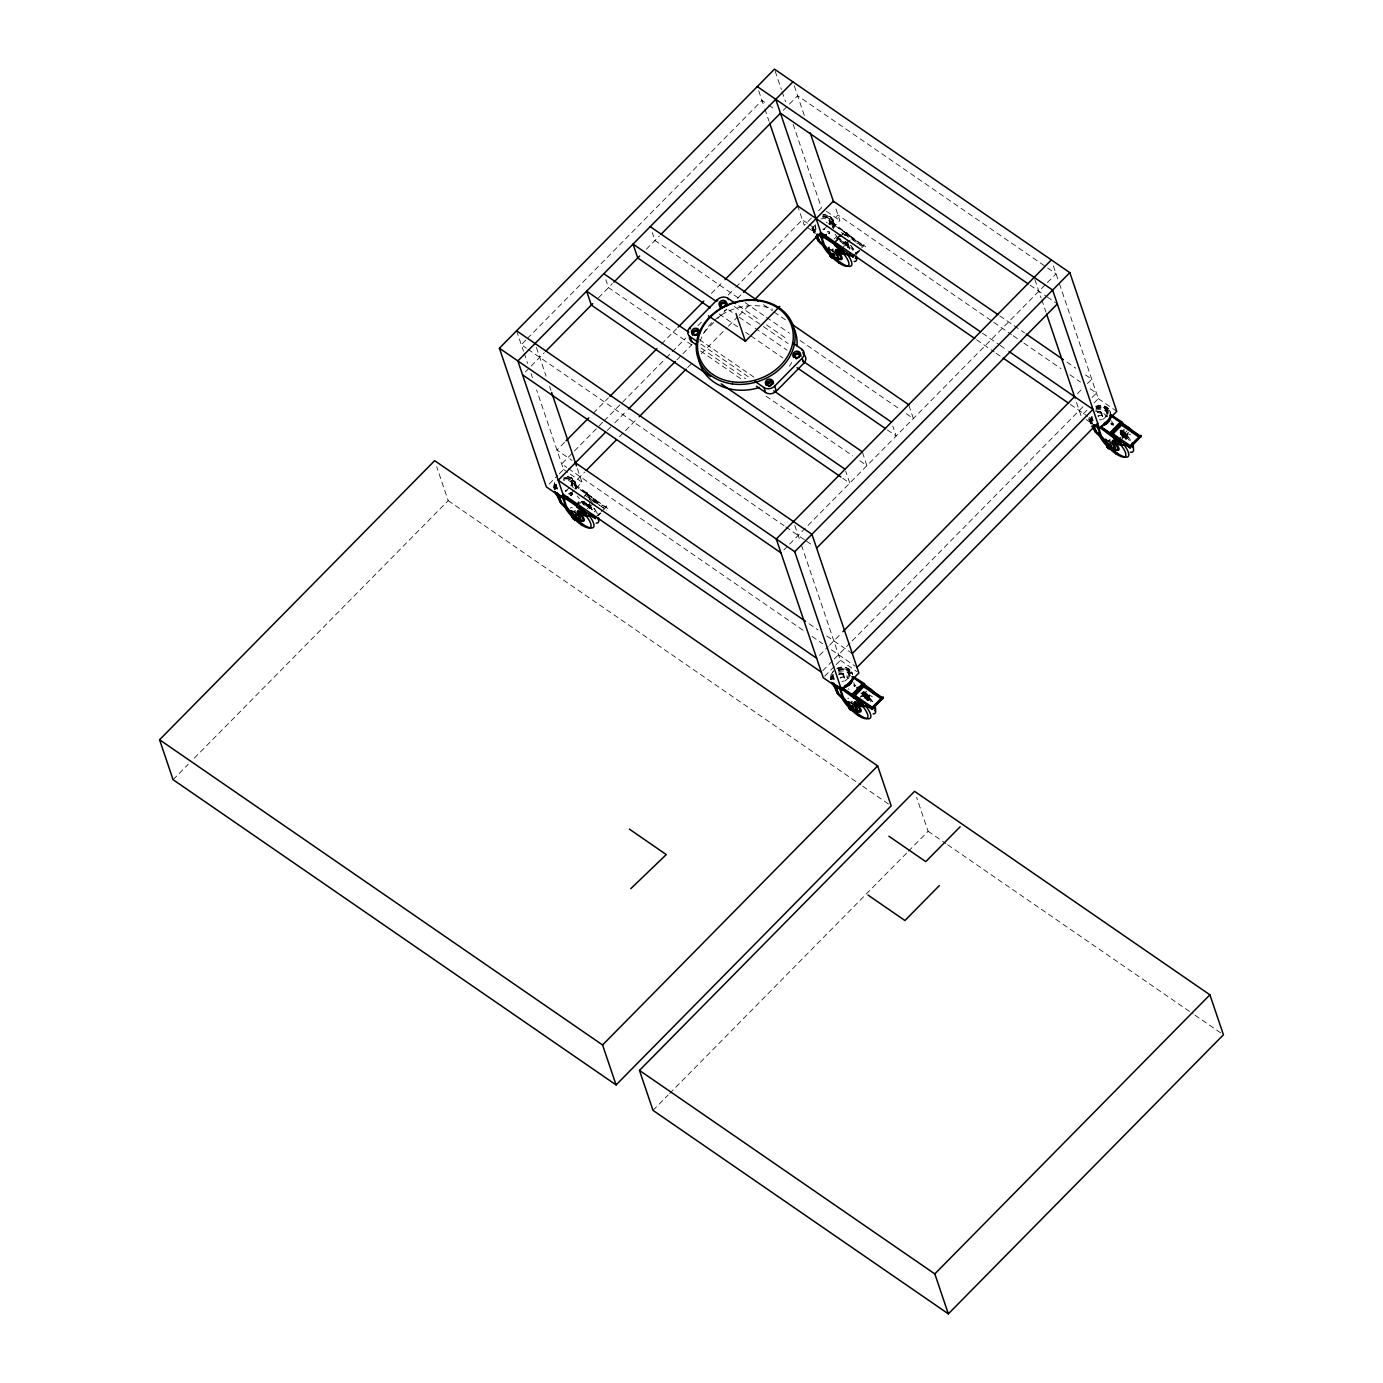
<?xml version="1.0" encoding="UTF-8"?>
<svg xmlns="http://www.w3.org/2000/svg" width="1383" height="1383" viewBox="0 0 1383 1383"><rect width="100%" height="100%" fill="white"/><g stroke="black" fill="none" stroke-linecap="round" stroke-linejoin="round"><path stroke-width="0.75" stroke-dasharray="5 3.75" d="M850.303 247.937C849.542 248.992 851.409 246.969 845.514 244.998A3.077 0.916 44.6 0 1 843.578 243.183L841.054 240.089M869.388 700.109L867.003 693.004M587.464 505.85L586.962 504.985A4.028 3.319 -18.7 0 0 588.311 505.919L589.763 504.743M594.327 499.764L595.9 501.597L595.312 500.283M843.423 242.734L844.771 244.307M845.601 242.768L845.307 244.065A4.028 3.319 -18.7 0 1 844.875 243.356L843.716 242.025A4.028 3.354 -73.3 0 0 844.564 243.062L846.586 244.186L845.203 242.06M851.893 238.55L853.605 239.968M867.59 700.282L863.078 694.335L860.174 697.326M866.052 694.698L866.19 693.436L864.012 692.313L866.951 695.182L864.859 692.555L864.652 693.419M864.323 696.842L864.997 695.856L863.407 694.283M872.742 701.751L865.672 694.491L866.553 694.076A4.028 3.354 -73.3 0 1 866.934 694.871L865.188 696.686A4.028 3.319 -18.7 0 1 863.77 695.701L862.491 693.886L865.568 696.583L863.805 694.162L862.767 694.525M1120.299 433.501C1120.074 435.87 1124.777 434.366 1121.527 434.988M1120.973 432.706L1121.855 434.003M1122.27 435.126L1120.455 432.17L1122.322 433.052M585.286 503.291L585.943 504.225M586.046 504.017A4.028 3.354 -73.3 0 1 585.701 503.343L585.873 503.758M1123.48 432.049C1127.231 431.548 1120.714 434.297 1120.472 432.17A8.35 2.489 44.6 0 1 1125.987 438.981M555.534 489.375L556.571 485.398M813.55 226.622L814.034 232.793M1125.779 439.033A9.318 2.783 44.6 0 0 1120.023 432.343L1121.44 433.83A4.028 3.354 -73.3 0 1 1120.403 432.412L1120.662 432.896M1121.63 431.098L1122.65 432.585A4.028 3.354 -73.3 0 0 1121.682 431.254L1123.878 431.582L1130.637 440.122M592.08 509.912L591.302 508.131M556.813 489.133L557.314 487.196M833.69 679.9L834.191 677.964M832.531 679.018L833.448 676.166M596.004 501.476L593.843 499.54M1092.086 416.335L1091.879 423.06A3.077 1.504 -55.4 0 1 1092.726 420.173M849.421 236.32C841.763 228.195 847.623 235.127 832.462 223.562A10.269 8.436 -18.7 0 0 822.971 217.148M833.5 228.316C836.352 221.729 830.128 213.691 822.989 214.624M1121.665 429.975L1124.362 433.622M1120.334 433.622L1120.42 433.813A3.077 0.916 44.6 0 0 1122.391 435.766L1127.214 438.67L1124.327 429.664M815.59 224.738L815.002 232.275M554.756 482.529L553.943 489.547A11.289 9.266 -18.7 0 1 555.378 482.114M866.536 694.525L866.242 693.488M1123.895 433.052L1123.964 431.894A4.028 3.354 -73.3 0 1 1124.898 433.328L1124.915 433.484M833.551 670.738L830.889 675.077L830.664 679.658A11.289 9.266 -18.7 0 1 833.223 671.689M1124.016 433.519L1124.448 432.447M850.147 240.037L841.556 248.767M864.79 696.842L867.677 693.92M1127.024 430.822L1118.432 439.535M1119.867 440.987L1128.459 432.274M525.834 340.045L521.287 344.644L526.318 348.118M527.338 338.507L761.998 100.458L767.029 103.932M525.419 371.906L529.724 367.55M531.141 366.08L544.28 352.751M598.493 297.777L612.41 283.653M646.345 249.234L659.345 236.044M783.314 110.277L797.645 95.738L1045.444 266.47M173.082 779.684L188.209 764.35M194.242 758.23L448.178 500.629L436.682 466.659M564.541 442.387L556.969 450.063L572.078 460.47M593.307 413.206L608.434 397.855M661.42 344.09L676.564 328.739M711.381 293.421L723.499 281.129M602.539 422.472L561.671 463.945L566.702 467.402M604.06 420.933L664.601 359.511M666.122 357.972L670.669 353.357M672.173 351.818L685.795 338.005M697.914 325.714L702.46 321.115M728.184 295.011L734.235 288.857M735.756 287.318L802.365 219.759L807.395 223.216M549.207 484.015L557.816 475.303M559.251 473.85L563.538 469.477L536.621 389.937M811.406 218.03L804.249 225.291L798.337 207.865M818.58 210.769L821.433 207.865L793.133 124.228M607.223 430.528L613.274 424.391M614.795 422.852L625.393 412.099M676.857 359.891L681.404 355.275M682.908 353.737L692.001 344.523M704.103 332.248L716.221 319.957M717.725 318.418L726.818 309.204M737.416 298.451L741.945 293.853M565.803 491.19L570.09 486.833M571.525 485.381L584.663 472.052M619.48 436.717L624.027 432.118M625.531 430.58L637.649 418.288M687.61 367.619L692.14 363.003M701.233 353.789L726.974 327.685M728.478 326.146L737.571 316.932M739.075 315.393L751.194 303.119M823.698 229.561L838.012 215.022L992.009 321.133M570.539 493.835L574.844 489.478M576.262 488.009L582.001 482.2L576.469 465.881M832.739 227.849L839.896 220.571L835.332 207.104M834.105 239.017L836.508 236.579M837.009 238.049L841.002 233.986M837.337 238.706L841.348 234.661M584.871 495.546L587.706 492.659M835.66 241.126L838.496 238.239M839.913 236.804L845.601 231.03M583.972 496.653C593.532 488.994 582.416 495.615 574.325 484.206L573.997 483.359M833.88 243.131L837.873 239.069M835.125 242.388L844.408 232.482L863.096 245.846C866.588 243.944 861.09 245.033 864.081 246.053M579.235 504.173L582.087 501.286M844.235 235.335L847.087 232.448M597.733 503.066A4.097 1.227 44.6 0 0 593.947 498.433L588.778 494.872L588.086 495.581L574.55 485.191A10.269 8.436 -18.7 0 0 563.607 478.95M845.981 233.952L846.673 233.243L851.842 236.804A4.097 1.227 44.6 0 1 855.143 240.244M843.457 242.544L844.149 241.852A8.35 2.489 44.6 0 1 849.369 248.905M843.561 243.097L842.887 243.892L835.09 234.28M845.462 243.598L844.079 242.734L845.411 242.561M843.734 242.042L844.494 243.08L845.774 241.818M846.068 244.238L844.719 243.252L846.085 242.129A4.028 3.319 -18.7 0 1 846.845 242.509L847.07 242.665M587.429 506.506A3.077 0.916 44.6 0 1 585.994 505.193L586.755 504.812M593.947 498.433L593.255 499.142A4.097 1.227 44.6 0 1 596.851 503.135M851.842 236.804L851.15 237.513A4.097 1.227 44.6 0 1 854.037 240.314M588.121 505.365L586.738 505.85M589.538 504.674L588.311 505.919L586.824 504.881M844.322 242.474L845.272 243.944A4.028 3.319 -18.7 0 0 846.206 244.29L847.433 243.045M851.859 237.738L852.481 238.014M844.944 246.036L847.814 243.131M587.429 508.771L590.299 505.867M847.399 247.522L848.834 246.07M601.398 506.506L602.435 505.469M859.292 244.877L860.33 243.84L863.926 246.226M595.917 516.896L599.894 512.851M601.225 511.52L606.186 507.682M853.812 255.267L857.788 251.222M597.629 515.773L600.291 513.058M855.524 254.144L863.511 246.036M598.182 515.721L600.844 513.024M856.077 254.092L861.402 248.681M856.941 253.417L859.31 251.014M783.833 549.95L788.137 545.594M789.572 544.141L1046.032 283.964M1047.467 282.512L1056.059 273.799L1047.208 267.697M819.514 655.369L828.123 646.656M829.541 645.204L841.417 633.155M1077.409 393.74L1081.713 389.384M1087.453 383.575L1091.74 379.201L1084.67 374.326M822.781 670.703L832.808 660.521M834.243 659.069L850.649 642.421M852.17 640.882L1083.546 406.153M1092.138 397.44L1096.442 393.083L1089.355 388.208M824.666 676.252L834.692 666.07M836.127 664.618L840.415 660.261L801.068 543.986M1086.848 410.25L1081.126 416.076L1074.556 396.644M1094.022 402.989L1098.309 398.632L1058.963 282.357M1121.786 430.822L1122.235 430.683A4.028 3.319 -18.7 0 1 1123.636 431.669L1122.65 433.138A4.028 3.354 -73.3 0 0 1123.618 434.487L1123.705 434.711M1122.218 433.259C1125.088 437.564 1118.933 430.632 1122.892 434.227M868.645 700.593L866.432 691.293M861.868 696.289L864.928 696.168M863.545 695.545L863.839 694.508M865.481 693.574L866.743 694.473M864.15 692.261L864.427 692.347A4.028 3.319 -18.7 0 1 865.741 693.298L863.493 695.459L864.254 696.41M863.77 691.604L866.121 693.592L864.652 694.664A4.028 3.354 -73.3 0 0 865.723 696.116L865.793 696.341M865.965 693.54L865.862 693.436A4.028 3.354 -73.3 0 1 866.536 694.128L864.461 692.364L862.525 693.989A4.028 3.354 -73.3 0 0 863.545 695.459L865.067 694.525A4.028 3.319 -18.7 0 1 866.501 695.511L866.467 695.251M1122.477 434.452L1121.665 434.106L1122.979 432.689M863.926 698.432L869.665 692.624M1121.82 436.803L1126.125 432.447M865.741 698.087L870.045 693.73M1122.201 437.91L1126.505 433.553M1123.93 436.855L1126.817 433.934M866.035 698.484L868.922 695.563M866.294 698.83L870.27 694.802M1124.189 437.201L1128.182 433.173M866.104 699.833L870.564 695.251M1124.137 437.944L1128.58 433.934M866.38 699.919L870.685 695.563M1125.71 436.838L1127.145 435.386M1130.585 434.832L1128.303 433.847M653.001 1110.359L668.127 1095.025M669.631 1093.486L906.937 852.758M908.441 851.219L928.097 831.287L916.601 797.334M589.435 507.44L593.687 503.135M866.311 698.208L869.146 695.338M568.966 493.662L570.781 492.659M592.443 509.532L591.354 509.203M572.13 494.388L570.315 495.563M829.593 233.07L829.143 233.381A11.289 9.266 -18.7 0 0 829.714 232.88M1121.959 430.683L1120.437 432.274M836.905 668.335C842.316 665.413 850.528 667.367 852.412 673.694M1095.768 406.291C1101.075 403.957 1108.561 406.135 1110.307 412.065M838.547 238.204L837.406 238.619L840 239.38M1095.647 411.27L1102.044 412.272L1108.25 417.026M838.444 674.264L843.595 674.921L848.799 678.465M1130.637 440.347A18.48 5.515 44.6 0 0 1122.305 430.683L1123.1 431.479M1123.29 432.654L1124.863 433.328L1122.46 434.746M864.755 693.125L865.602 692.9M863.078 695.148L862.698 695.701A3.077 0.916 44.6 0 0 863.562 696.669M838.686 672.76L843.008 673.435L848.471 676.806M1097.272 412.514L1101.49 413.31L1106.694 416.836M856.838 243.546L860.33 243.84M1122.598 431.375L1124.172 432.17M606.031 507.855L586.115 493.472M567.134 476.322L572.026 478.138L575.535 482.909M843.768 231.013L845.117 232.344M844.909 232.5L848.505 237.513M585.856 492.642L587.222 493.973M587.049 494.146L590.61 499.142M1124.465 433.882L1124.396 433.847A4.028 3.319 -18.7 0 0 1122.961 432.896L1122.858 432.793M1123.255 435.109L1122.979 435.023A4.028 3.319 -18.7 0 1 1121.665 434.072L1121.578 433.726M862.871 693.471L863.096 693.54A4.028 3.319 -18.7 0 0 863.684 694.093L863.805 694.162A4.028 3.319 -18.7 0 0 864.444 694.473L864.548 694.56M588.553 505.988L588.276 504.743A4.028 3.354 -73.3 0 0 588.847 505.331L588.916 505.573M865.049 696.634L863.718 695.701M587.913 505.746L587.205 505.262M866.104 694.473L864.997 693.505M1111.638 422.921L1113.471 423.872M854.02 684.689L855.991 685.743M826.291 222.093L827.397 222.784M868.455 700.126L864.496 697.395M1123.809 432.723L1122.892 432.257M584.3 501.424A1.919 0.934 -55.4 0 0 583.885 501.718L582.71 501.372A9.318 2.783 44.6 0 1 589.78 508.01M852.222 238.135L853.847 239.587M768.706 105.091L775.414 109.706M1030.024 285.14L1045.583 295.858M1047.259 297.017L1055.644 302.791M999.702 315.791L1024.492 332.871M1066.967 362.139L1075.818 368.241M993.772 322.343L1011.474 334.548M1013.255 335.758L1022.106 341.86M1023.869 343.07L1061.038 368.691M1069.889 374.793L1080.503 382.106M826.464 211.322L839.896 220.571M1098.309 398.632L1116.773 411.339M831.892 221.729L846.673 233.243M820.845 218.929A9.232 7.589 -18.7 0 1 831.356 223.233L865.793 246.883M844.736 234.418L861.92 246.26M841.348 232.534L848.004 237.115M982.518 333.234L998.44 344.211M1000.203 345.422L1007.291 350.314M809.072 224.374L815.797 229.008M976.588 339.786L994.291 351.991M996.054 353.201L1001.361 356.866M1070.39 404.424L1087.643 416.3M1089.32 417.459L1094.351 420.933M807.603 227.607L814.31 232.24M1086.156 419.533L1091.187 423.008M763.52 304.692L772.371 310.777M774.152 312.005L786.529 320.545M738.124 297.829L654.937 240.504L652.257 232.586M745.212 302.704L764.678 316.119M766.441 317.329L789.451 333.199M800.083 340.512L899.192 408.798M906.28 413.673L913.368 418.565L908.666 404.683M738.712 305.729L760.252 320.562M766.407 324.815L787.947 339.648M734.252 306.49L761.947 325.558M763.485 326.63L788.103 343.589M728.634 309.93L732.177 312.368M739.248 317.243L753.407 327.01M755.187 328.22L787.048 350.176M719.16 314.045L738.643 327.46M745.714 332.335L749.258 334.772M751.021 336L782.882 357.955M887.316 429.906L896.167 436.008L892.813 426.085M699.4 339.578L754.271 377.386M700.887 344.108L750.122 378.026M701.043 348.032L745.662 378.769M691.707 344.92L608.52 287.595L605.84 279.677M700.559 351.023L743.034 380.29M766.044 396.143L852.775 455.889M859.863 460.781L866.934 465.656L862.249 451.774M842.662 478.224L849.75 483.099L845.722 471.205M527.995 349.277L784.005 525.661M785.769 526.888L804.871 540.044M806.548 541.202L813.273 545.818M809.072 623.768L817.923 629.853M826.775 635.955L852.308 653.554M568.378 468.56L803.143 630.32M811.994 636.422L822.608 643.735M831.46 649.837L855.316 666.278M563.538 469.477L568.569 472.951M570.245 474.11L582.001 482.2M840.415 660.261L857.201 671.81M586.582 492.659L576.296 485.571L574.671 480.99M607.898 508.512L573.461 484.863A9.232 7.589 -18.7 0 0 563.607 480.402M588.553 497.223L604.215 508.443M585.113 495.304L606.774 510.223M591.751 500.335L595.433 502.876M870.408 695.476L872.345 696.807M587.619 506.627L590.109 508.356M448.178 500.629L860.935 785.008M862.715 786.236L891.188 805.857M928.097 831.287L945.886 843.544M947.666 844.771L1193.183 1013.946M1194.964 1015.174L1221.656 1033.55M588.778 494.872L586.53 494.63M864.306 695.908L860.866 693.021M585.683 504.812L583.159 501.718L584.629 502.755M595.053 501.251L593.687 500.127M1120.403 430.856L1126.678 439.137M862.508 692.485L868.662 700.126M828.469 223.562L829.489 224.409M570.574 485.191L571.594 486.038M1121.25 433.709L1124.69 437.443M587.153 504.899L589.919 508.304M848.246 247.298L844.512 243.062M1122.339 432.844L1122.443 432.931A4.028 3.319 -18.7 0 1 1120.921 431.859M1122.46 432.188L1123.359 433.069M1121.941 432.654L1122.84 433.553M845.583 241.835L847.018 243.339M864.755 694.214L864.859 694.318A4.028 3.354 -73.3 0 0 863.787 692.883L863.718 692.641M866.035 693.263L866.536 694.231M572.562 486.937L573.461 487.888M814.12 232.465L811.838 227.918A11.289 9.266 -18.7 0 0 814.501 231.843M850.649 245.258L856.475 254.334M589.106 498.848L592.529 503.049M577.195 495.909L579.46 498.693M581.776 501.562L584.992 505.521M847.451 243.857L849.819 248.992M594.915 509.636L593.877 508.27A18.48 5.515 44.6 0 1 596.955 513.024M595.399 510.31L597.439 513.525M590.334 506.506L591.198 507.907M1109.443 410.129L1110.774 413.448A11.289 9.266 -18.7 0 0 1096.218 408.279M832.964 220.174L833.43 221.28M832.566 219.361L833.206 220.64M851.548 671.758L852.654 674.437A11.289 9.266 -18.7 0 0 838.323 669.908M1088.94 419.326L1091.325 423.578A11.289 9.266 -18.7 0 1 1088.888 418.064M832.255 222.663L834.139 228.281M574.36 484.292L576.244 489.91M1108.768 412.497L1109.097 413.379M1126.54 438.964L1123.636 430.355A4.097 1.227 44.6 0 1 1123.722 429.456M1107.541 409.091L1107.074 407.691A3.077 1.504 -55.4 0 0 1104.447 408.123M1111.655 420.933L1112.917 424.667A24.358 21.765 -83.9 0 0 1111.69 421.953M1106.21 409.558L1109.08 417.994M1105.708 410.803L1108.388 418.703M1053.379 265.864L1058.272 280.317M1101.404 412.756L1102.718 416.629M1100.712 411.909L1102.026 415.799M1090.841 420.225L1092.224 424.322M1034.864 279.401L1041.071 297.76M1041.762 299.8L1045.911 312.039M846.759 239.587L849.663 248.179M794.291 85.832L804.681 116.552M846.811 243.944L846.742 243.719A4.028 3.354 -73.3 0 1 845.704 242.284M830.664 218.307L830.198 216.924A3.077 1.504 -55.4 0 0 827.57 217.356M831.356 223.233L832.601 226.916M829.333 218.773L832.203 227.227M828.832 220.035L831.511 227.918M775.171 71.19L781.395 89.549M782.087 91.589L785.527 101.789M813.965 229.457L815.348 233.554M758.679 90.673L764.194 106.992M764.885 109.032L769.034 121.272M849.646 670.72L849.179 669.32A3.077 1.504 -55.4 0 0 846.552 669.752M853.76 682.562L855.022 686.296A24.358 21.765 -83.9 0 0 854.037 684.032M848.315 671.187L851.185 679.623M847.814 672.432L850.493 680.332M794.81 525.505L800.377 541.946M843.509 674.385L844.823 678.258M842.817 673.538L844.131 677.428M589.435 502.928L591.768 509.808M536.397 347.461L546.095 376.141M549.552 386.324L550.935 390.404M572.769 479.936L572.303 478.553A3.077 1.504 -55.4 0 0 569.675 478.985M571.438 480.402L574.308 488.856M570.937 481.664L573.617 489.547M516.585 330.779L523.5 351.178M524.192 353.218L527.632 363.418M531.089 373.617L532.472 377.697M1089.476 419.343L1091.325 424.875M812.599 228.575L814.449 234.107M1090.91 423.561L1090.651 416.335A9.232 7.589 -18.7 0 0 1093.331 423.354M576.279 485.744L575.933 489.029A11.289 9.266 -18.7 0 0 563.797 478.414M555.672 488.994A9.232 7.589 -18.7 0 1 556.761 485.105M554.548 489.461A10.269 8.436 -18.7 0 1 556.692 482.823M563.33 479.261A10.77 8.851 -18.7 0 1 575.639 488.821M572.493 493.766A10.77 8.851 -18.7 0 1 570.557 495.166M554.704 489.271A10.77 8.851 -18.7 0 1 556.796 483.41M567.03 490.066A2.645 2.178 -18.7 0 1 565.249 490.671M572.458 494.025A11.289 9.266 -18.7 0 1 570.453 495.391M554.116 488.908A11.289 9.266 -18.7 0 1 556.813 482.304M567.358 476.807A11.289 9.266 -18.7 0 1 575.414 487.698M571.992 492.625A11.289 9.266 -18.7 0 1 569.26 494.388M563.745 477.757A8.212 6.742 -18.7 0 1 571.94 485.64M566.909 490.74A8.212 6.742 -18.7 0 1 565.198 491.259M557.522 489.133A8.212 6.742 -18.7 0 1 556.588 482.995M583.453 501.424A8.35 2.489 44.6 0 1 590.351 508.27M583.695 504.881A6.414 1.919 44.6 0 1 581.742 501.303M588.743 504.691A6.414 1.919 44.6 0 1 591.198 509.445M568.724 493.956A20.52 6.12 44.6 0 1 572.303 493.212M588.588 504.449A20.52 6.12 44.6 0 1 595.001 512.056M571.265 495.875A18.48 5.515 44.6 0 1 572.182 493.437M570.487 508.374A9.318 2.783 44.6 0 1 572.268 507.613M589.642 499.626A4.097 1.227 44.6 0 1 590.368 499.609M832.566 679.209A9.232 7.589 -18.7 0 1 833.344 676.408M838.547 671.775A9.232 7.589 -18.7 0 1 850.338 675.63M831.356 679.606A10.269 8.436 -18.7 0 1 833.136 674.126M838.34 670.323A10.269 8.436 -18.7 0 1 850.752 673.919M831.598 679.364A10.77 8.851 -18.7 0 1 833.223 674.766M838.686 670.53A10.77 8.851 -18.7 0 1 851.893 674.091M840.173 678.258A2.645 2.178 -18.7 0 1 843.457 677.1A2.645 2.178 -18.7 0 1 844.857 679.623A2.645 2.178 -18.7 0 1 841.936 681.439M838.962 674.23A2.645 2.178 -18.7 0 1 842.368 673.296A2.645 2.178 -18.7 0 1 843.423 675.993A2.645 2.178 -18.7 0 1 840.259 677.514M830.993 679.693A11.289 9.266 -18.7 0 1 833.188 673.659M837.095 668.853A11.289 9.266 -18.7 0 1 852.568 674.351M838.323 669.165A8.212 6.742 -18.7 0 1 848.903 672.933A8.212 6.742 -18.7 0 1 842.074 682.026M834.087 679.502A8.212 6.742 -18.7 0 1 833.292 674.264M861.661 693.125A8.35 2.489 44.6 0 1 867.919 700.247M861.125 693.142A9.318 2.783 44.6 0 1 867.625 700.213M861.471 696.686A6.414 1.919 44.6 0 1 860.866 695.995M862.543 692.676A6.414 1.919 44.6 0 1 868.126 700.057M853.588 685.812A20.52 6.12 44.6 0 1 854.59 686.4M862.231 692.122A20.52 6.12 44.6 0 1 871.1 701.769M848.989 689.46A18.48 5.515 44.6 0 1 848.678 688.682M853.933 684.862A18.48 5.515 44.6 0 1 855.645 685.726M863.424 691.414A18.48 5.515 44.6 0 1 872.742 701.976M847.831 698.45A9.318 2.783 44.6 0 1 848.816 698.329M865.741 691.984A4.097 1.227 44.6 0 1 865.637 691.535M1095.837 410.405A9.232 7.589 -18.7 0 1 1108.232 414.001M1092.466 423.509A10.269 8.436 -18.7 0 1 1089.285 416.732M1096.235 408.694A10.269 8.436 -18.7 0 1 1108.959 412.947M1091.706 423.405A10.77 8.851 -18.7 0 1 1089.683 416.387M1095.837 409.212A10.77 8.851 -18.7 0 1 1110.117 413.119M1098.067 416.629A2.645 2.178 -18.7 0 1 1101.473 415.505A2.645 2.178 -18.7 0 1 1102.666 418.202A2.645 2.178 -18.7 0 1 1099.468 419.775M1097.722 411.892A2.645 2.178 -18.7 0 1 1101.542 413.396A2.645 2.178 -18.7 0 1 1097.808 415.799M1095.751 406.879A11.289 9.266 -18.7 0 1 1110.566 413.396M1092.553 423.44A11.289 9.266 -18.7 0 1 1088.559 418.029M1096.218 407.536A8.212 6.742 -18.7 0 1 1106.867 411.529A8.212 6.742 -18.7 0 1 1099.381 420.518M1092.639 418.634A8.212 6.742 -18.7 0 1 1091.256 416.577M1120.092 430.753A6.5 1.936 44.6 0 1 1125.157 435.904A6.5 1.936 44.6 0 1 1125.416 439.033M1110.497 423.665A20.52 6.12 44.6 0 1 1113.522 425.411M1120.126 430.493A20.52 6.12 44.6 0 1 1129.773 441.212M1111.828 423.233A18.48 5.515 44.6 0 1 1113.54 424.097M1111.465 423.734A21.765 19.448 -83.9 0 1 1112.001 425.048M815.157 231.445A9.232 7.589 -18.7 0 1 813.636 226.242M814.293 231.635A10.269 8.436 -18.7 0 1 812.564 228.437M822.781 217.321A10.77 8.851 -18.7 0 1 833.327 227.867M829.783 232.655A10.77 8.851 -18.7 0 1 828.452 233.537M814.328 232.102A10.77 8.851 -18.7 0 1 812.668 226.293M824.614 228.644A2.645 2.178 -18.7 0 1 822.954 229.042M822.505 216.63A11.289 9.266 -18.7 0 1 833.534 228.143M814.431 232.759A11.289 9.266 -18.7 0 1 812.046 227.97M822.85 215.143A11.289 9.266 -18.7 0 1 833.067 226.743M829.247 231.497A11.289 9.266 -18.7 0 1 827.881 232.379M822.816 216.025A8.212 6.742 -18.7 0 1 829.662 224.495M824.804 229.111A8.212 6.742 -18.7 0 1 823.092 229.63M816.16 228.212A8.212 6.742 -18.7 0 1 814.224 225.343M815.002 231.687A3.077 1.504 -55.4 0 1 815.987 229.215M837.251 240.296A8.35 2.489 44.6 0 1 840.121 239.086M836.248 238.498A9.318 2.783 44.6 0 1 842.645 241.143A9.318 2.783 44.6 0 1 849.335 249.096M845.67 242.025A6.5 1.936 44.6 0 1 848.851 248.179M840.553 241.887A6.5 1.936 44.6 0 1 840.138 238.74M827.276 231.722A20.52 6.12 44.6 0 1 828.244 231.428M845.428 241.766A20.52 6.12 44.6 0 1 852.896 250.427M829.178 233.174A18.48 5.515 44.6 0 1 829.748 232.05M850.908 245.707A18.48 5.515 44.6 0 1 856.008 253.85M844.46 245.431A3.077 0.916 44.6 0 1 843.716 244.791M726.403 309.377A2.317 1.902 -18.7 0 1 724.329 310.483M791.698 362.484A50.289 41.3 -18.7 0 1 789.347 366.218M700.04 341.48A50.289 41.3 -18.7 0 1 772.855 309.222M605.184 507.233L606.515 505.971L605.184 507.181"/><path stroke-width="1.5" d="M572.251 517.553C571.023 514.96 576.21 519.472 575.121 519.766M572.752 518.245L574.809 519.783L572.009 516.741M574.879 515.168L576.694 516.914L575.069 514.977M579.892 520.63L575.743 516.672M581.794 512.574L583.782 513.715M829.904 255.63L831.373 257.549M832.773 253.538L834.606 255.285M834.053 255.855C833.793 253.781 835.764 258.604 832.635 255.509M834.727 255.163L832.929 253.348M839.239 250.461L841.504 252.259M848.868 707.629L852.084 710.43L850.147 709.773M851.064 706.661L852.792 707.647M853.588 707.681L851.738 705.849M853.674 707.387L851.738 705.883M852.931 708.269L852.568 707.37M856.769 711.415C851.029 711.467 855.213 707.232 852.291 708.113M858.221 702.858L858.826 703.93M860.658 704.431L858.394 702.65L859.586 703.065M1107.368 447.452C1104.81 442.975 1112.675 449.475 1108.855 448.749M1109.581 448.87L1106.78 446.139L1109.028 448.835M1111.604 445.931L1109.892 444.133M1118.173 442.698L1116.634 440.918M581.361 511.987L582.036 513.231M583.799 513.854L581.759 511.969L582.865 512.436M829.904 255.509L831.581 255.751L833.015 258.137M839.308 250.738C847.157 256.685 827.587 237.375 834.45 243.166M841.521 252.363L839.446 250.513M848.885 707.906L850.994 710.222M853.639 708.857L853.657 708.753A8.35 2.489 44.6 0 0 860.001 710.862A8.35 2.489 44.6 0 0 854.072 702.478M863.856 685.398L862.992 684.343L863.77 685.553L864.686 683.842L854.78 677.514M851.53 708.874A3.077 0.916 44.6 0 0 852.447 709.617L857.322 712.47L854.383 703.498A4.097 1.227 44.6 0 1 856.596 703.307L860.278 705.849L860.969 705.157A4.097 1.227 44.6 0 0 863.182 704.967A4.097 1.227 44.6 0 0 859.465 700.714L852.706 695.666L863.839 684.17L870.823 689.201A4.097 1.227 44.6 0 1 874.54 693.54M829.921 255.077L832.428 258.068M853.484 255.682L853.812 255.267M855.109 695.545L863.718 686.815L880.902 698.657L872.31 707.387L871.999 709.151L882.492 698.432C885.431 695.666 880.158 697.464 882.924 698.622M882.596 698.501L863.39 685.363L854.106 694.785L872.794 707.664L872.396 709.237L882.873 697.966L872.5 707.94L869.682 706.004L863.165 706.194L868.645 707.041L872.258 709.444M595.537 518.504C595.952 515.427 595.347 520.596 592.806 515.237L586.254 515.548L591.768 516.274L595.381 518.66M853.432 255.094L852.412 256.425L853.276 257.031L823.853 236.234M1126.54 445.412L1127.577 444.375L1121.025 444.704L1126.54 445.412L1130.153 447.815M1110.895 414.675L1122.685 422.472L1112.001 433.156L1130.672 446L1130.309 447.643M1121.82 423.284L1110.705 433.951L1111.258 432.654L1110.376 432.793L1111.327 433.934M849.663 254.645L850.701 253.608L844.149 253.919L853.259 256.564M578.647 502.064C577.057 508.512 574.844 500.629 576.555 504.795M859.258 702.806C862.906 709.22 850.165 689.823 853.432 695.563M1111.171 434.089L1129.79 447.573L1140.387 436.803C1143.326 434.089 1138.088 435.749 1140.819 436.993M567.67 496.739L564.8 499.643L546.354 486.92L499.401 348.222L774.48 69.15L1069.82 272.641L1116.773 411.339L1099.589 428.782L1094.541 425.324M792.943 81.874L517.864 360.946L564.8 499.643M159.564 739.749L434.66 460.677L877.652 765.905L891.188 805.857L616.092 1084.929L173.082 779.684L159.564 739.749L602.573 1044.978L616.092 1084.929M545.801 351.23L592.737 303.62M613.931 282.115L639.655 256.011M660.849 234.505L780.444 113.181L1028.243 283.913M566.045 440.849L588.76 417.822M609.955 396.316L656.89 348.706M678.085 327.201L703.809 301.096M725.003 279.591L797.68 205.877L980.737 332.006M696.427 344.851L691.811 341.687L690.134 336.691A7.693 6.327 -18.7 0 1 689.754 327.633L717.258 299.731A7.693 6.327 -18.7 0 1 727.959 298.313L735.635 303.62M605.702 432.066L558.231 480.229L816.661 658.273M628.418 409.04L675.336 361.43M743.466 292.314L833.327 201.157L997.938 314.581M586.185 470.514L616.455 439.794M639.171 416.767L686.089 369.157M754.219 300.042L820.828 232.465L974.808 338.576M817.664 234.54L822.695 238.014L825.565 235.11M583.574 513.767L576.175 505.314L578.837 502.617M564.091 497.742L582.589 509.947A4.097 1.227 44.6 0 1 586.288 514.199A4.097 1.227 44.6 0 1 584.093 514.39L583.401 515.081L579.719 512.54A4.097 1.227 44.6 0 0 577.506 512.73L580.376 521.771L575.57 518.832A3.077 0.916 44.6 0 1 574.481 517.934M821.986 236.113L840.484 248.318A4.097 1.227 44.6 0 1 844.183 252.57A4.097 1.227 44.6 0 1 841.988 252.761L838.305 250.219A4.097 1.227 44.6 0 0 836.093 250.409L838.34 260.073L833.465 257.203A3.077 0.916 44.6 0 1 832.549 256.477M708.476 315.843L745.385 341.273L779.787 306.386M572.579 517.553C578.18 518.089 570.194 517.761 574.273 519.213M832.825 256.062L831.546 257.394C828.244 253.245 836.127 257.082 831.166 257.376M573.202 517.017L575 515.479M577.506 512.73L578.198 512.021A4.097 1.227 44.6 0 1 580.393 511.848L586.53 515.859M831.097 255.388L832.652 253.832L833.69 254.731M572.804 518.193L574.083 516.862M575.484 516.395L574.654 515.738L575.674 515.271M830.699 256.564L832.22 254.697L832.877 255.371M835.401 251.101A4.097 1.227 44.6 0 1 837.614 250.911L838.305 250.219M573.651 519.023L574.93 517.691M575.933 517.484L576.106 516.706M576.728 507.094L581.897 510.655L582.589 509.947M834.623 245.465L839.792 249.026L840.484 248.318M573.98 519.541L575.553 517.812L575.57 518.832M832.134 257.895L833.569 256.253M833.465 257.203L834.156 256.512L837.787 259.019M839.948 251.274L840.829 252.069M837.614 250.911L841.296 253.452L841.988 252.761M579.425 521.495L581.154 520.786L578.198 512.021M837.216 259.797L839.032 259.088L838.323 259.693M591.768 516.274L592.806 515.237M754.738 381.207L763.969 387.551A7.693 6.327 -18.7 0 0 774.653 386.134L802.157 358.232A7.693 6.327 -18.7 0 0 801.794 349.19L792.563 342.828M756.415 386.185L765.646 392.547A7.693 6.327 -18.7 0 0 776.347 391.13L803.851 363.228A7.693 6.327 -18.7 0 0 803.471 354.186L802.849 352.302M1051.374 259.918L776.278 538.99L823.231 677.705L841.694 690.411L858.878 672.968L811.925 534.27L516.585 330.779M841.694 690.411L794.741 551.713L1069.82 272.641M816.627 548.135L1057.321 303.949M842.939 631.616L1074.556 396.644M852.308 653.554L1093.002 409.368L1009.054 351.524M856.993 667.419L1097.704 423.233M1109.615 447.401A3.077 0.916 44.6 0 0 1110.359 447.988L1115.217 450.858L1112.969 441.177A4.097 1.227 44.6 0 1 1115.182 440.987L1118.864 443.528A4.097 1.227 44.6 0 0 1121.077 443.338A4.097 1.227 44.6 0 0 1117.36 439.085L1109.84 432.879L1120.489 421.988L1140.854 436.475L1130.291 447.573M852.153 694.249L852.274 695.874L862.629 683.738L851.98 694.543L872.293 708.926M1110.929 434.435L1110.221 433.536L1120.887 422.714L1109.823 415.09M853.052 696.081L863.926 684.913M840.968 688.509L853.467 697.758L854.296 697.153M865.654 685.64L864.168 685.709M1100.643 428.108L1111.517 436.233L1112.191 435.524M1120.887 422.714L1128.718 427.589A4.097 1.227 44.6 0 1 1132.504 432.205M849.473 708.321L851.167 709.98L849.473 708.321L851.634 706.229L852.533 707.076M854.383 703.498L855.074 702.806A4.097 1.227 44.6 0 1 857.287 702.616L863.407 706.627M1107.645 447.764L1107.368 446.692C1111.742 441.246 1110.618 450.651 1114.663 449.786M851.859 706.644L852.481 706.004M1110.376 444.375L1109.304 444.825M849.439 708.788L850.96 707.629L852.014 709.099L850.96 707.629M1108.855 446L1109.909 447.47L1108.855 446L1107.455 447.556M1112.295 441.868A4.097 1.227 44.6 0 1 1114.491 441.678L1115.182 440.987M851.807 708.459L850.528 709.79L849.681 708.96M853.622 697.862L858.774 701.423L859.465 700.714M870.823 689.201L870.132 689.91A4.097 1.227 44.6 0 1 873.555 693.54M1107.368 446.692L1109.062 448.351L1109.702 446.83M1109.823 446.069L1111.483 446.052M1111.517 436.233L1116.686 439.794L1117.36 439.085M1122.858 424.719L1128.027 428.281L1128.718 427.589M1110.359 447.988L1110.324 446.951L1108.146 448.248M852.447 709.617L853.138 708.909A3.077 0.916 44.6 0 1 852.585 708.494L850.562 710.119M1129.444 428.851L1130.17 429.508M859.638 704.639L860.451 704.016M1114.491 441.678L1118.173 444.237L1118.864 443.528M856.198 712.193L858.03 711.623L855.074 702.806M1114.214 450.633L1115.925 449.924L1112.969 441.177M868.645 707.041L869.682 706.004M1119.867 442.335L1113.004 433.916L1121.613 425.186L1138.797 437.045L1129.773 446.225L1129.738 447.591M1140.854 436.475L1130.672 446M602.573 1044.978L877.652 765.905M639.482 1070.407L914.578 791.335L1209.918 994.826L1223.436 1034.778L948.34 1313.85L653.001 1110.359L639.482 1070.407L934.822 1273.899L948.34 1313.85M960.148 826.757L925.763 861.644L888.854 836.196M939.316 885.621L904.931 920.508L868.023 895.078M934.822 1273.899L1209.918 994.826M630.786 888.664L666.278 854.573L629.369 829.126M575.242 503.464L575.242 505.072L595.416 518.141M1110.653 434.003L1110.048 432.62M578.457 519.351L578.561 519.282A1.919 0.934 -55.4 0 1 577.022 519.403M855.334 710.119L855.385 710.084A1.919 0.934 -55.4 0 1 853.899 710.171M871.895 709.202L872.5 707.94M1140.266 436.803L1137.206 434.608M841.677 248.75L843.025 250.098M842.748 250.219L841.521 248.923M1118.553 439.517L1119.902 440.866M1119.711 441.004L1118.38 439.656M584.94 511.866L583.609 510.517L585.13 511.727M860.658 701.146L862.007 702.495M861.816 702.633L860.503 701.319M833.102 241.835L823.092 235.283M834.243 243.322L835.315 244.756M1120.645 421.78L1121.993 423.112M576.348 504.951L577.42 506.385M832.825 254.195L833.5 253.608M581.932 511.796L581.569 512.661M830.491 255.924L832.186 257.584M833.033 256.702L831.339 255.042M575.138 518.331L573.444 516.672M834.07 256.529L834.174 256.564A3.077 0.916 44.6 0 1 832.22 254.697L824.441 245.102A21.765 19.448 -83.9 0 1 819.151 240.469L816.35 236.078M1109.425 444.877L1110.998 445.879M1121.475 423.129L1110.947 434.452L1117.706 442.837M1110.255 446.536L1109.235 445.395A3.077 0.916 44.6 0 0 1111.033 447.279M871.048 690.445L872.31 691.569M1109.408 444.513L1108.302 444.427L1110.324 446.951M574.118 519.455L573.167 518.919M851.634 706.229L850.424 706.004L851.496 707.214M832.652 253.832L831.442 253.608L832.808 255.302M863.528 684.723L882.959 698.104M757.296 86.593L1052.636 290.084L1099.589 428.782M1026.255 334.081L1063.423 359.701M1110.635 415.228L1120.541 422.057M1139.972 436.613L1121.267 423.699L1123.549 424.028M1003.142 358.076L1068.627 403.196M1101.629 427.191L1109.84 432.844M1100.73 427.001L1110.221 433.536M842.835 251.792L844.771 253.124M842.005 251.81L844.425 253.469M1118.882 442.595L1121.302 444.254M840.363 251.429L844.425 254.23M1117.239 442.197L1121.302 444.998M650.252 226.639L758.212 301.027M791.837 324.192L908.666 404.683M716.238 301.39L633.051 244.082L637.753 257.947L710.309 307.942M802.97 361.153L891.465 422.126M797.04 367.705L885.552 428.678M603.818 273.73L688.786 332.266M773.737 390.801L862.249 451.774M690.134 336.691L697.81 341.981M710.534 376.539L586.634 291.173L591.319 305.038L840.899 476.997M721.148 383.852L845.048 469.217M499.401 348.222L794.741 551.713M522.549 374.81L780.98 552.854M575.432 462.786L805.528 621.33M851.911 676.719L862.992 684.343M562.933 494.094L821.346 672.155M565.198 496.912L575.656 504.501L564.385 496.756M842.074 687.679L851.911 694.387M841.262 687.541L852.326 695.165M861.816 704.189L863.753 705.52M584.11 513.439L586.53 515.098M860.987 704.206L863.407 705.866M575.432 517.726L574.913 516.931M1117.049 441.402L1118.328 442.854M1109.65 444.686L1109.702 444.513M833.223 255.527L833.586 254.973M575.898 516.481L573.599 515.098L575.086 517.449M859.5 703.307L860.278 704.189M831.2 257.186L830.215 256.045M582.779 512.695L583.488 513.577M849.646 709.289L849.024 708.407M839.775 251.447L839.55 250.703M872.345 691.223L872.604 691.552M837.268 244.532L842.99 251.568M857.391 698.346L861.972 703.964M579.373 506.161L585.095 513.197M1093.227 426.846L1096.01 431.254A21.765 19.448 -83.9 0 0 1101.3 435.887L1109.287 445.464L1108.423 446.173L1100.885 436.89A24.358 21.765 -83.9 0 1 1095.336 431.928L1091.827 426.171M818.459 241.161A24.358 21.765 -83.9 0 0 823.991 246.122L831.529 255.406M838.133 692.866A21.765 19.448 -83.9 0 0 843.405 697.516L851.167 706.678M850.51 707.802L842.99 698.519L839.187 687.282M561.256 502.098A21.765 19.448 -83.9 0 0 566.529 506.748L574.325 516.326A3.077 0.916 44.6 0 0 576.262 518.141M555.828 493.109L560.547 502.807A24.358 21.765 -83.9 0 0 566.096 507.751L573.634 517.035M842.973 698.536A24.358 21.765 -83.9 0 1 837.441 693.557L832.497 682.58M815.538 236.666L818.442 241.178L816.731 236.113M1098.206 426.656L1101.317 435.87M1097.082 425.653L1100.885 436.89M1094.005 425.342L1096.01 431.254M1093.037 425.186L1095.319 431.945M1046.603 314.079L1074.902 397.716M810.213 132.872L833.69 202.212M836.093 250.409L839.014 259.001M775.759 99.317L822.695 238.014M821.312 235.888L824.441 245.102M820.205 234.885L824.009 246.105M817.128 234.557L819.134 240.486M769.726 123.312L798.026 206.949M801.794 349.19L802.209 350.435M802.157 358.232L803.851 363.228M774.653 386.134L776.347 391.13M763.969 387.551L765.646 392.547M735.998 313.526L745.385 341.273M727.959 298.313L728.374 299.558M717.258 299.731L717.673 300.975M840.294 688.285L843.423 697.499M835.436 684.983L838.115 692.883L833.742 683.409M834.571 685.138L837.424 693.574M834.519 686.054L834.053 684.671A3.077 1.504 -55.4 0 1 834.087 683.375M689.754 327.633L690.169 328.895M551.627 392.444L576.469 465.881M564.039 499.349L566.546 506.731M562.311 496.514L566.114 507.734M558.559 494.215L561.239 502.115L557.107 493.904A3.077 1.504 -55.4 0 1 557.211 492.607M557.677 494.353L560.547 502.807M557.176 493.904L557.643 495.287M864.098 684.741L852.741 676.857A10.77 8.851 -18.7 0 1 842.887 687.576M576.763 517.916L576.78 517.985A8.35 2.489 44.6 0 0 578.889 519.628M558.092 493.869A9.232 7.589 -18.7 0 1 557.263 493.074M562.189 495.961A10.269 8.436 -18.7 0 1 556.398 493.264M561.809 496.946A11.289 9.266 -18.7 0 1 554.635 491.57M561.775 496.739A10.77 8.851 -18.7 0 1 556.001 493.143M559.838 495.183A11.289 9.266 -18.7 0 1 554.773 491.397M577.195 511.693A8.35 2.489 44.6 0 1 582.813 518.625A8.35 2.489 44.6 0 1 580.86 520.682M573.288 514.545A8.35 2.489 44.6 0 1 570.989 510.863M577.679 510.88A9.318 2.783 44.6 0 1 584.024 518.798A9.318 2.783 44.6 0 1 581.379 520.717M577.593 518.279A9.318 2.783 44.6 0 1 577.091 517.864M573.323 514.044A9.318 2.783 44.6 0 1 572.925 513.542M573.599 516.395A6.5 1.936 44.6 0 1 572.787 511.382A6.5 1.936 44.6 0 1 580.48 519.04A6.5 1.936 44.6 0 1 575.276 518.055M574.654 512.419A1.919 0.934 -55.4 0 1 575.051 510.794M588.588 514.787A20.52 6.12 44.6 0 1 588.864 527.493A20.52 6.12 44.6 0 1 565.993 506.921M582.52 524.071A2.057 1.003 -55.4 0 1 580.774 524.347M585.441 515.012A18.48 5.515 44.6 0 1 585.286 526.958A18.48 5.515 44.6 0 1 564.229 505.573M598.199 517.847A20.52 6.12 44.6 0 1 596.229 523.137M598.666 518.072A18.48 5.515 44.6 0 1 598.061 519.714M581.897 510.655A4.097 1.227 44.6 0 1 585.614 514.908A4.097 1.227 44.6 0 1 583.401 515.081M837.406 685.968A9.232 7.589 -18.7 0 1 834.139 683.842M839.066 686.729A10.269 8.436 -18.7 0 1 832.289 682.718M853.19 677.082A11.289 9.266 -18.7 0 1 842.679 687.749M831.511 682.338A11.289 9.266 -18.7 0 0 838.686 687.714A10.77 8.851 -18.7 0 1 832.186 682.666M852.291 678.465A11.289 9.266 -18.7 0 1 844.615 685.778M837.458 686.175A11.289 9.266 -18.7 0 1 832.03 682.735M849.819 704.863A8.35 2.489 44.6 0 1 848.004 701.976M855.074 702.08A9.318 2.783 44.6 0 1 860.969 709.756A9.318 2.783 44.6 0 1 858.255 711.484M851.53 703.186A1.919 0.934 -55.4 0 1 851.928 701.561M865.464 705.555A20.52 6.12 44.6 0 1 865.309 718.105A20.52 6.12 44.6 0 1 842.299 696.704M852.983 693.419A20.52 6.12 44.6 0 1 855.195 695.13M859.396 714.838A2.057 1.003 -55.4 0 1 857.65 715.115M862.318 705.779A18.48 5.515 44.6 0 1 862.179 717.742A18.48 5.515 44.6 0 1 841.106 696.358M873.797 705.9A20.52 6.12 44.6 0 1 873.105 713.905M856.699 687.766A20.52 6.12 44.6 0 1 860.001 690.238M858.151 687.126A2.057 1.003 -55.4 0 1 858.445 687.472A18.48 5.515 44.6 0 1 860.416 688.907M874.678 705.468A18.48 5.515 44.6 0 1 874.609 710.724M858.774 701.423A4.097 1.227 44.6 0 1 862.491 705.676A4.097 1.227 44.6 0 1 860.278 705.849M1110.514 415.453A11.289 9.266 -18.7 0 1 1104.032 423.526M1111.085 415.453A11.289 9.266 -18.7 0 1 1101.387 425.964M1097.359 426.189A11.289 9.266 -18.7 0 1 1093.676 425.169M1112.969 440.451A9.318 2.783 44.6 0 1 1118.968 448.49A9.318 2.783 44.6 0 1 1115.286 449.423M1112.883 447.815A9.318 2.783 44.6 0 1 1112.364 447.418M1108.526 443.684A9.318 2.783 44.6 0 1 1108.094 443.182M1105.691 439.466A9.318 2.783 44.6 0 1 1105.536 439.085A8.35 2.489 44.6 0 0 1108.44 444.133M1112.416 441.229A8.35 2.489 44.6 0 1 1117.896 449.233A8.35 2.489 44.6 0 1 1111.897 447.487M1112.831 448.766A1.919 0.934 -55.4 0 1 1111.794 448.541M1108.371 445.533A6.5 1.936 44.6 0 1 1107.472 440.503A6.5 1.936 44.6 0 1 1115.182 447.988A6.5 1.936 44.6 0 1 1110.411 447.504M1109.425 441.557A1.919 0.934 -55.4 0 1 1109.84 439.932M1124.189 445.015A20.52 6.12 44.6 0 1 1123.203 456.476A20.52 6.12 44.6 0 1 1100.782 436.06M1117.291 453.209A2.057 1.003 -55.4 0 1 1115.545 453.503M1120.213 444.15A18.48 5.515 44.6 0 1 1119.227 455.716A18.48 5.515 44.6 0 1 1098.586 433.311M1132.193 445.222A20.52 6.12 44.6 0 1 1130.343 452.224M1132.176 443.027A18.48 5.515 44.6 0 1 1133.403 447.729M1116.686 439.794A4.097 1.227 44.6 0 1 1120.386 444.047A4.097 1.227 44.6 0 1 1118.173 444.237M1110.67 415.903A10.77 8.851 -18.7 0 1 1101.577 425.791M1097.393 426.016A10.77 8.851 -18.7 0 1 1094.23 425.134M1128.027 428.281A4.097 1.227 44.6 0 1 1130.741 430.874M826.1 234.764A11.289 9.266 -18.7 0 1 816.8 234.401M836.093 249.683A9.318 2.783 44.6 0 1 842.178 258.189A9.318 2.783 44.6 0 1 836.992 257.774M828.815 248.698A9.318 2.783 44.6 0 1 828.642 248.3M835.989 250.876A8.35 2.489 44.6 0 1 841.02 258.085A8.35 2.489 44.6 0 1 836.784 257.999M829.402 250.34A8.35 2.489 44.6 0 1 829.057 247.211M836.058 257.947A1.919 0.934 -55.4 0 1 834.917 257.774M832.549 250.79A1.919 0.934 -55.4 0 1 832.946 249.165M847.312 254.247A20.52 6.12 44.6 0 1 846.327 265.709A20.52 6.12 44.6 0 1 823.905 245.292M840.415 262.442A2.057 1.003 -55.4 0 1 838.668 262.718M841.642 251.412A18.48 5.515 44.6 0 1 843.198 265.329A18.48 5.515 44.6 0 1 821.709 242.544M856.094 256.218A20.52 6.12 44.6 0 1 854.124 261.508M856.561 256.443A18.48 5.515 44.6 0 1 855.23 258.483M839.792 249.026A4.097 1.227 44.6 0 1 843.509 253.279A4.097 1.227 44.6 0 1 841.296 253.452M826.256 234.574A10.77 8.851 -18.7 0 1 823.905 235.179M820.517 235.248A10.77 8.851 -18.7 0 1 817.336 234.367M691.811 341.687A7.693 6.327 -18.7 0 1 689.512 336.121M766.009 385.131A3.855 3.164 -18.7 0 1 769.363 380.826A3.855 3.164 -18.7 0 1 773.46 383.817M768.896 386.479A2.317 1.902 -18.7 0 1 770.971 385.373M692.814 335.343A3.855 3.164 -18.7 0 1 695.355 329.984A3.855 3.164 -18.7 0 1 699.366 333.925M695.182 335.447A2.317 1.902 -18.7 0 1 697.81 334.565M720.543 307.648A3.855 3.164 -18.7 0 1 720.508 303.396A3.855 3.164 -18.7 0 1 725.47 302.324A3.855 3.164 -18.7 0 1 726.732 306.317M722.566 307.7A2.317 1.902 -18.7 0 1 723.949 306.715M793.635 357.523A3.855 3.164 -18.7 0 1 796.867 352.907A3.855 3.164 -18.7 0 1 800.913 356.244M797.265 358.007A2.317 1.902 -18.7 0 1 795.018 355.759A2.317 1.902 -18.7 0 1 798.492 354.376A2.317 1.902 -18.7 0 1 798.544 357.488M796.21 358.923A2.317 1.902 -18.7 0 1 797.351 357.765M798.233 357.488A2.317 1.902 -18.7 0 1 798.925 357.488M794.205 329.016A50.289 41.3 -18.7 0 1 796.971 345.733M773.149 381.293A50.289 41.3 -18.7 0 1 768.879 383.696M759.492 387.499A50.289 41.3 -18.7 0 1 698.674 358.75M849.11 705.468A6.5 1.936 44.6 0 0 857.304 711.311A6.5 1.936 44.6 0 0 851.738 703.342A6.5 1.936 44.6 0 0 849.11 705.468M830.128 253.072A6.5 1.936 44.6 0 0 838.323 258.915A6.5 1.936 44.6 0 0 832.756 250.945A6.5 1.936 44.6 0 0 830.128 253.072M768.066 385.529A3.855 3.164 -18.7 0 0 772.786 381.172A3.855 3.164 -18.7 0 0 766.493 380.273A3.855 3.164 -18.7 0 0 768.066 385.529M769.052 385.909A2.317 1.902 -18.7 0 0 771.887 383.298A2.317 1.902 -18.7 0 0 768.118 382.763A2.317 1.902 -18.7 0 0 769.052 385.909M694.231 334.651A3.855 3.164 -18.7 0 0 698.951 330.312A3.855 3.164 -18.7 0 0 692.658 329.396A3.855 3.164 -18.7 0 0 694.231 334.651M695.217 335.032A2.317 1.902 -18.7 0 0 698.052 332.439A2.317 1.902 -18.7 0 0 694.283 331.885A2.317 1.902 -18.7 0 0 695.217 335.032M721.736 306.749A3.855 3.164 -18.7 0 0 726.473 302.393A3.855 3.164 -18.7 0 0 720.18 301.494A3.855 3.164 -18.7 0 0 721.736 306.749M722.721 307.13A2.317 1.902 -18.7 0 0 725.556 304.519A2.317 1.902 -18.7 0 0 721.788 303.983A2.317 1.902 -18.7 0 0 722.721 307.13M795.571 357.609A3.855 3.164 -18.7 0 0 800.308 353.27A3.855 3.164 -18.7 0 0 794.015 352.371A3.855 3.164 -18.7 0 0 795.571 357.609M732.298 383.904A50.289 41.3 -18.7 0 0 793.583 326.82A50.289 41.3 -18.7 0 0 711.139 315.583A50.289 41.3 -18.7 0 0 732.298 383.904M732.437 381.794A48.751 40.038 -18.7 0 0 791.837 326.457A48.751 40.038 -18.7 0 0 711.917 315.566A48.751 40.038 -18.7 0 0 732.437 381.794"/></g></svg>
